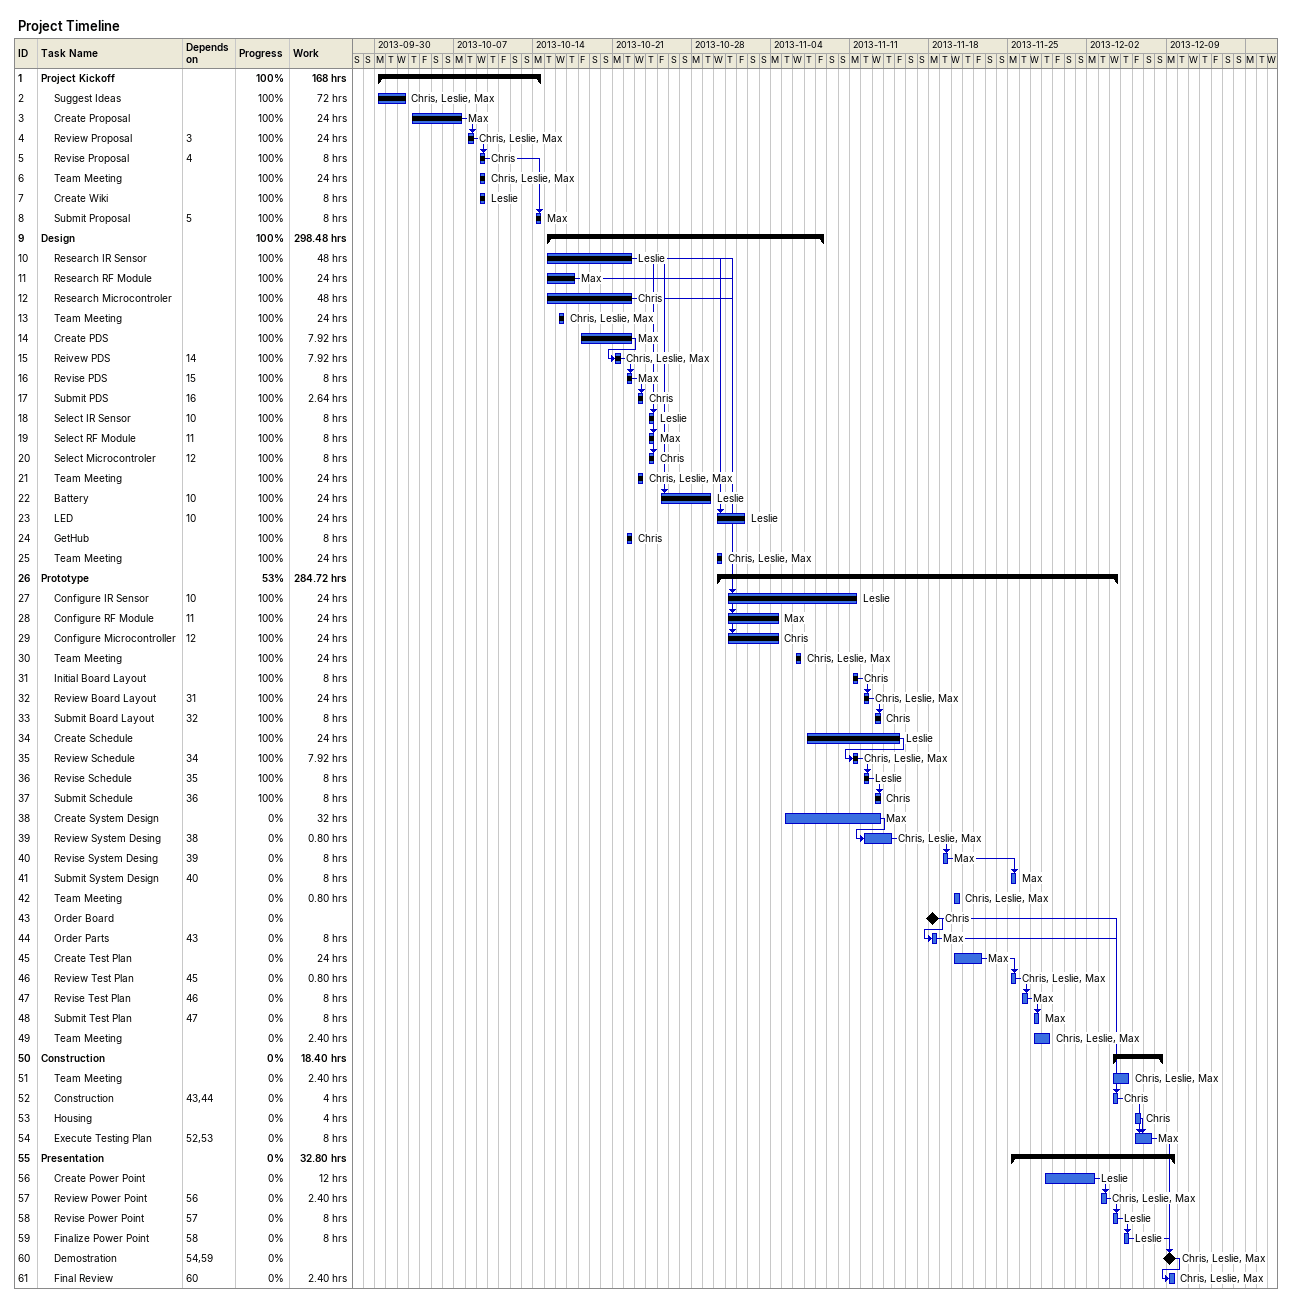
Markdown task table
Project Timeline

| ID | Level | Task | Start | Finish | Predecessors | Resources | % complete | Work (h) |
|---|---|---|---|---|---|---|---|---|
| 1 | 1 | **Project Kickoff** | 2013-09-30 | 2013-10-14 |  |  | 100 | 168 |
| 2 | 2 | Suggest Ideas | 2013-09-30 | 2013-10-02 |  | Chris, Leslie, Max | 100 | 72 |
| 3 | 2 | Create Proposal | 2013-10-03 | 2013-10-07 |  | Max | 100 | 24 |
| 4 | 2 | Review Proposal | 2013-10-08 | 2013-10-08 | 3 | Chris, Leslie, Max | 100 | 24 |
| 5 | 2 | Revise Proposal | 2013-10-09 | 2013-10-09 | 4 | Chris | 100 | 8 |
| 6 | 2 | Team Meeting | 2013-10-09 | 2013-10-09 |  | Chris, Leslie, Max | 100 | 24 |
| 7 | 2 | Create Wiki | 2013-10-09 | 2013-10-09 |  | Leslie | 100 | 8 |
| 8 | 2 | Submit Proposal | 2013-10-14 | 2013-10-14 | 5 | Max | 100 | 8 |
| 9 | 1 | **Design** | 2013-10-15 | 2013-11-08 |  |  | 100 | 298.48 |
| 10 | 2 | Research IR Sensor | 2013-10-15 | 2013-10-22 |  | Leslie | 100 | 48 |
| 11 | 2 | Research RF Module | 2013-10-15 | 2013-10-17 |  | Max | 100 | 24 |
| 12 | 2 | Research Microcontroler | 2013-10-15 | 2013-10-22 |  | Chris | 100 | 48 |
| 13 | 2 | Team Meeting | 2013-10-16 | 2013-10-16 |  | Chris, Leslie, Max | 100 | 24 |
| 14 | 2 | Create PDS | 2013-10-18 | 2013-10-22 |  | Max | 100 | 7.92 |
| 15 | 2 | Reivew PDS | 2013-10-21 | 2013-10-21 | 14 | Chris, Leslie, Max | 100 | 7.92 |
| 16 | 2 | Revise PDS | 2013-10-22 | 2013-10-22 | 15 | Max | 100 | 8 |
| 17 | 2 | Submit PDS | 2013-10-23 | 2013-10-23 | 16 | Chris | 100 | 2.64 |
| 18 | 2 | Select IR Sensor | 2013-10-24 | 2013-10-24 | 10 | Leslie | 100 | 8 |
| 19 | 2 | Select RF Module | 2013-10-24 | 2013-10-24 | 11 | Max | 100 | 8 |
| 20 | 2 | Select Microcontroler | 2013-10-24 | 2013-10-24 | 12 | Chris | 100 | 8 |
| 21 | 2 | Team Meeting | 2013-10-23 | 2013-10-23 |  | Chris, Leslie, Max | 100 | 24 |
| 22 | 2 | Battery | 2013-10-25 | 2013-10-29 | 10 | Leslie | 100 | 24 |
| 23 | 2 | LED | 2013-10-30 | 2013-11-01 | 10 | Leslie | 100 | 24 |
| 24 | 2 | GetHub | 2013-10-22 | 2013-10-22 |  | Chris | 100 | 8 |
| 25 | 2 | Team Meeting | 2013-10-30 | 2013-10-30 |  | Chris, Leslie, Max | 100 | 24 |
| 26 | 1 | **Prototype** | 2013-10-30 | 2013-12-04 |  |  | 53 | 284.72 |
| 27 | 2 | Configure IR Sensor | 2013-10-31 | 2013-11-11 | 10 | Leslie | 100 | 24 |
| 28 | 2 | Configure RF Module | 2013-10-31 | 2013-11-04 | 11 | Max | 100 | 24 |
| 29 | 2 | Configure Microcontroller | 2013-10-31 | 2013-11-04 | 12 | Chris | 100 | 24 |
| 30 | 2 | Team Meeting | 2013-11-06 | 2013-11-06 |  | Chris, Leslie, Max | 100 | 24 |
| 31 | 2 | Initial Board Layout | 2013-11-11 | 2013-11-11 |  | Chris | 100 | 8 |
| 32 | 2 | Review Board Layout | 2013-11-12 | 2013-11-12 | 31 | Chris, Leslie, Max | 100 | 24 |
| 33 | 2 | Submit Board Layout | 2013-11-13 | 2013-11-13 | 32 | Chris | 100 | 8 |
| 34 | 2 | Create Schedule | 2013-11-07 | 2013-11-15 |  | Leslie | 100 | 24 |
| 35 | 2 | Review Schedule | 2013-11-11 | 2013-11-11 | 34 | Chris, Leslie, Max | 100 | 7.92 |
| 36 | 2 | Revise Schedule | 2013-11-12 | 2013-11-12 | 35 | Leslie | 100 | 8 |
| 37 | 2 | Submit Schedule | 2013-11-13 | 2013-11-13 | 36 | Chris | 100 | 8 |
| 38 | 2 | Create System Design | 2013-11-05 | 2013-11-13 |  | Max | 0 | 32 |
| 39 | 2 | Review System Desing | 2013-11-12 | 2013-11-14 | 38 | Chris, Leslie, Max | 0 | 0.80 |
| 40 | 2 | Revise System Desing | 2013-11-19 | 2013-11-19 | 39 | Max | 0 | 8 |
| 41 | 2 | Submit System Design | 2013-11-25 | 2013-11-25 | 40 | Max | 0 | 8 |
| 42 | 2 | Team Meeting | 2013-11-20 | 2013-11-20 |  | Chris, Leslie, Max | 0 | 0.80 |
| 43 | 2 | Order Board (milestone) | 2013-11-18 | 2013-11-18 |  | Chris | 0 |  |
| 44 | 2 | Order Parts | 2013-11-18 | 2013-11-18 | 43 | Max | 0 | 8 |
| 45 | 2 | Create Test Plan | 2013-11-20 | 2013-11-22 |  | Max | 0 | 24 |
| 46 | 2 | Review Test Plan | 2013-11-25 | 2013-11-25 | 45 | Chris, Leslie, Max | 0 | 0.80 |
| 47 | 2 | Revise Test Plan | 2013-11-26 | 2013-11-26 | 46 | Max | 0 | 8 |
| 48 | 2 | Submit Test Plan | 2013-11-27 | 2013-11-27 | 47 | Max | 0 | 8 |
| 49 | 2 | Team Meeting | 2013-11-27 | 2013-11-28 |  | Chris, Leslie, Max | 0 | 2.40 |
| 50 | 1 | **Construction** | 2013-12-04 | 2013-12-08 |  |  | 0 | 18.40 |
| 51 | 2 | Team Meeting | 2013-12-04 | 2013-12-05 |  | Chris, Leslie, Max | 0 | 2.40 |
| 52 | 2 | Construction | 2013-12-04 | 2013-12-04 | 43, 44 | Chris | 0 | 4 |
| 53 | 2 | Housing | 2013-12-06 | 2013-12-06 |  | Chris | 0 | 4 |
| 54 | 2 | Execute Testing Plan | 2013-12-06 | 2013-12-07 | 52, 53 | Max | 0 | 8 |
| 55 | 1 | **Presentation** | 2013-11-25 | 2013-12-09 |  |  | 0 | 32.80 |
| 56 | 2 | Create Power Point | 2013-11-28 | 2013-12-02 |  | Leslie | 0 | 12 |
| 57 | 2 | Review Power Point | 2013-12-03 | 2013-12-03 | 56 | Chris, Leslie, Max | 0 | 2.40 |
| 58 | 2 | Revise Power Point | 2013-12-04 | 2013-12-04 | 57 | Leslie | 0 | 8 |
| 59 | 2 | Finalize Power Point | 2013-12-05 | 2013-12-05 | 58 | Leslie | 0 | 8 |
| 60 | 2 | Demostration (milestone) | 2013-12-09 | 2013-12-09 | 54, 59 | Chris, Leslie, Max | 0 |  |
| 61 | 2 | Final Review | 2013-12-09 | 2013-12-09 | 60 | Chris, Leslie, Max | 0 | 2.40 |
